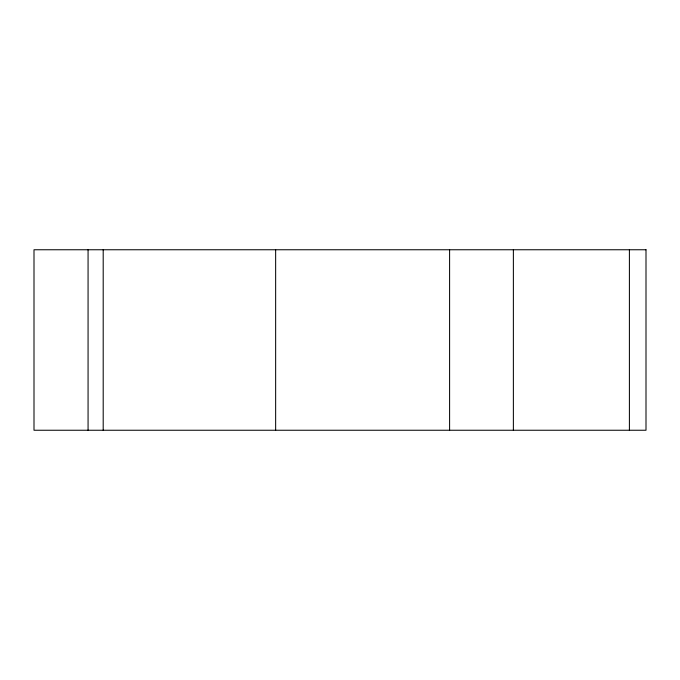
<?xml version="1.0" encoding="UTF-8"?>
<svg xmlns="http://www.w3.org/2000/svg" width="680" height="680" viewBox="0 0 680 680"><rect width="100%" height="100%" fill="white"/><g stroke="black" fill="none" stroke-linecap="round" stroke-linejoin="round"><path stroke-width="1.02" d="M629.399 249.755L629.399 430.245M513.375 249.755L513.375 430.245M449.599 249.755L449.599 430.245M275.647 249.755L275.647 430.245M103.198 249.755L103.198 430.245M88.069 249.755L88.069 430.245M646 249.755L34 249.755L34 430.245L646 430.245L646 249.755"/></g></svg>
